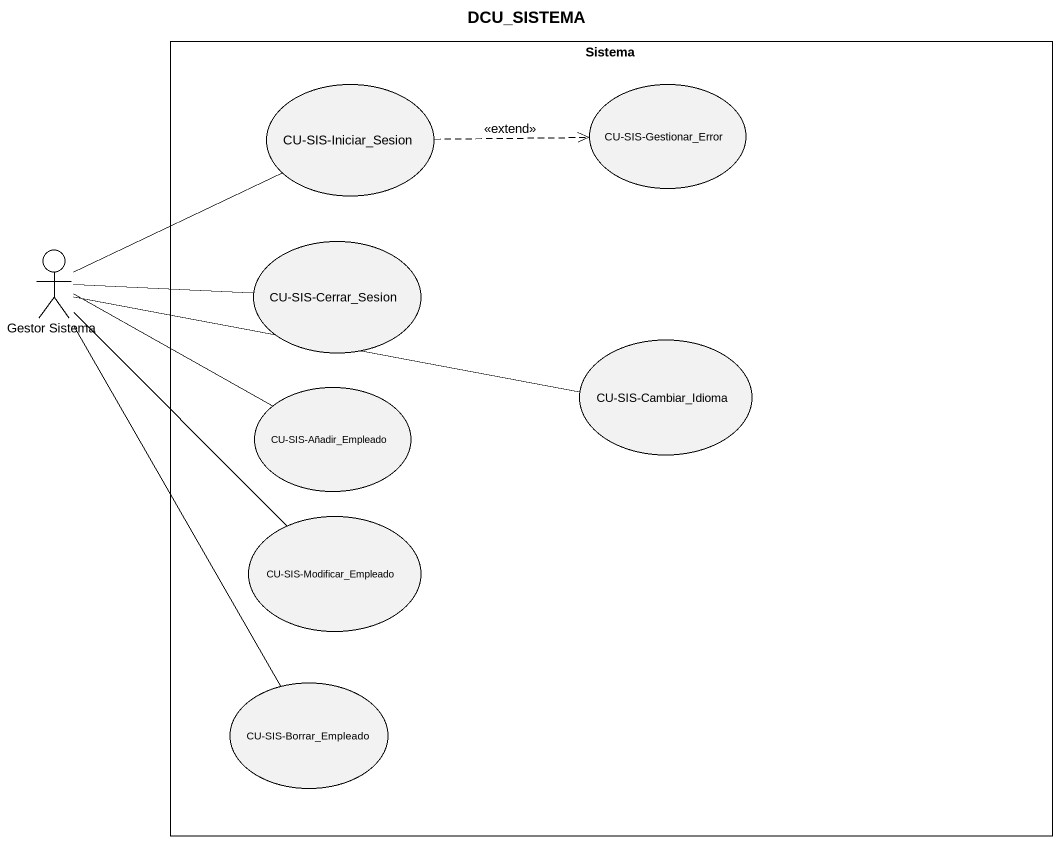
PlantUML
@startuml
title DCU_SISTEMA
rectangle Sistema {
  usecase "CU-SIS-Iniciar_Sesion" as CU_SIS_Iniciar_Sesion
  usecase "CU-SIS-Gestionar_Error" as CU_SIS_Gestionar_Error
  usecase "CU-SIS-Cerrar_Sesion" as CU_SIS_Cerrar_Sesion
  usecase "CU-SIS-Cambiar_Idioma" as CU_SIS_Cambiar_Idioma
  usecase "CU-SIS-Añadir_Empleado" as CU_SIS_Añadir_Empleado
  usecase "CU-SIS-Modificar_Empleado" as CU_SIS_Modificar_Empleado
  usecase "CU-SIS-Borrar_Empleado" as CU_SIS_Borrar_Empleado
}
actor "Gestor Sistema" as Gestor_Sistema
CU_SIS_Iniciar_Sesion .right.> CU_SIS_Gestionar_Error : <<extend>>
Gestor_Sistema -right- CU_SIS_Iniciar_Sesion
Gestor_Sistema -right- CU_SIS_Cerrar_Sesion
Gestor_Sistema -right- CU_SIS_Cambiar_Idioma
Gestor_Sistema -right- CU_SIS_Añadir_Empleado
Gestor_Sistema -- CU_SIS_Modificar_Empleado
Gestor_Sistema -- CU_SIS_Borrar_Empleado
@enduml
